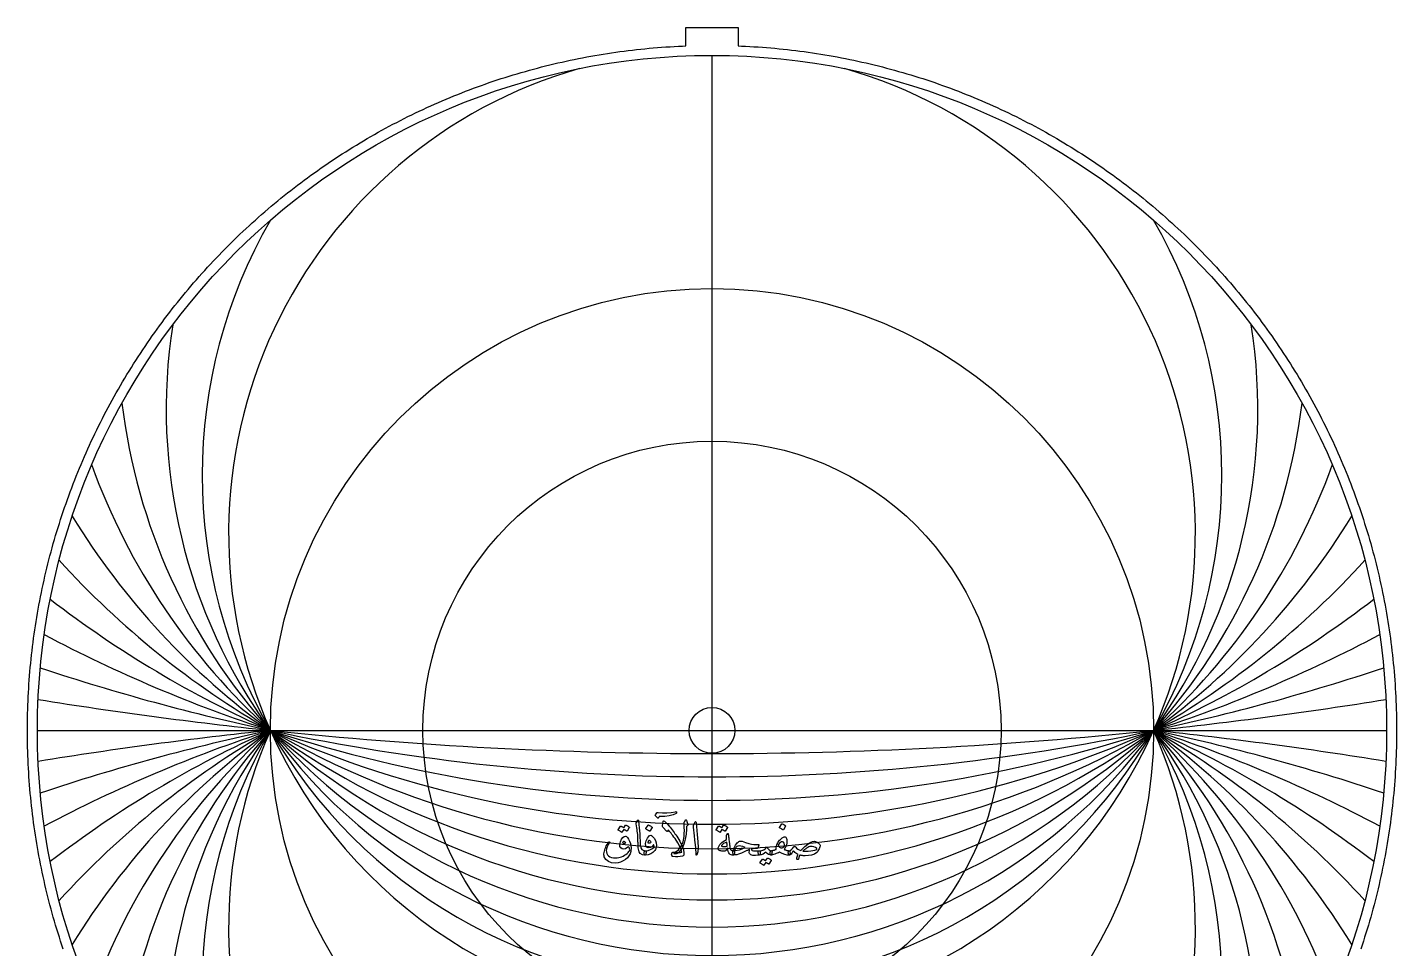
# Model space of a CAD drawing. Header units: millimetres. Extents: x -84 to 84, y -84 to 86.
# Drawn here: x -83.6 to 83.6, y -26.6 to 85.8 of the extents above; entities that cross this region are included whole.
import ezdxf

# ---------------------------------------------------------------- set-up
doc = ezdxf.new("R2010")
doc.units = ezdxf.units.MM
for name, color, linetype in [('CUT_INNER', 6, 'Continuous'), ('CUT_OUTER', 1, 'Continuous'), ('ENGRAVE', 7, 'Continuous'), ('ENGRAVE_FINE', 8, 'Continuous'), ('TEXT', 5, 'Continuous')]:
    doc.layers.add(name, color=color, linetype=linetype)

msp = doc.modelspace()

# ---------------------------------------------------------------- linework, layer by layer
at = {"layer": 'CUT_INNER'}
msp.add_circle((0, 0), 2.795, dxfattribs=at)
at = {"layer": 'CUT_OUTER'}
msp.add_lwpolyline([(-79.1921, -26.7016), (-79.3544, -26.2152), (-79.5138, -25.7278), (-79.6702, -25.2394), (-79.8235, -24.7501), (-79.9739, -24.2598), (-80.1212, -23.7686), (-80.2656, -23.2766), (-80.4069, -22.7836), (-80.5452, -22.2899), (-80.6804, -21.7952), (-80.8126, -21.2998), (-80.9418, -20.8035), (-81.0679, -20.3065), (-81.191, -19.8087), (-81.311, -19.3101), (-81.428, -18.8108), (-81.5419, -18.3108), (-81.6527, -17.8102), (-81.7604, -17.3088), (-81.8651, -16.8068), (-81.9667, -16.3042), (-82.0652, -15.8009), (-82.1606, -15.2971), (-82.2529, -14.7927), (-82.3421, -14.2877), (-82.4282, -13.7822), (-82.5112, -13.2762), (-82.5912, -12.7696), (-82.668, -12.2626), (-82.7416, -11.7552), (-82.8122, -11.2472), (-82.8797, -10.7389), (-82.944, -10.2302), (-83.0052, -9.721), (-83.0633, -9.2115), (-83.1182, -8.7017), (-83.1701, -8.1915), (-83.2188, -7.6811), (-83.2643, -7.1703), (-83.3068, -6.6593), (-83.3461, -6.148), (-83.3822, -5.6365), (-83.4152, -5.1247), (-83.4451, -4.6128), (-83.4718, -4.1007), (-83.4954, -3.5885), (-83.5159, -3.0761), (-83.5332, -2.5636), (-83.5473, -2.051), (-83.5583, -1.5383), (-83.5662, -1.0256), (-83.5709, -0.5128), (-83.5725, 0), (-83.5709, 0.5128), (-83.5662, 1.0256), (-83.5583, 1.5383), (-83.5473, 2.051), (-83.5332, 2.5636), (-83.5159, 3.0761), (-83.4954, 3.5885), (-83.4718, 4.1007), (-83.4451, 4.6128), (-83.4152, 5.1247), (-83.3822, 5.6365), (-83.3461, 6.148), (-83.3068, 6.6593), (-83.2643, 7.1703), (-83.2188, 7.6811), (-83.1701, 8.1915), (-83.1182, 8.7017), (-83.0633, 9.2115), (-83.0052, 9.721), (-82.944, 10.2302), (-82.8797, 10.7389), (-82.8122, 11.2472), (-82.7416, 11.7552), (-82.668, 12.2626), (-82.5912, 12.7696), (-82.5112, 13.2762), (-82.4282, 13.7822), (-82.3421, 14.2877), (-82.2529, 14.7927), (-82.1606, 15.2971), (-82.0652, 15.8009), (-81.9667, 16.3042), (-81.8651, 16.8068), (-81.7604, 17.3088), (-81.6527, 17.8102), (-81.5419, 18.3108), (-81.428, 18.8108), (-81.311, 19.3101), (-81.191, 19.8087), (-81.0679, 20.3065), (-80.9418, 20.8035), (-80.8126, 21.2998), (-80.6804, 21.7952), (-80.5452, 22.2899), (-80.4069, 22.7836), (-80.2656, 23.2766), (-80.1212, 23.7686), (-79.9739, 24.2598), (-79.8235, 24.7501), (-79.6702, 25.2394), (-79.5138, 25.7278), (-79.3544, 26.2152), (-79.1921, 26.7016), (-79.0268, 27.187), (-78.8585, 27.6714), (-78.6872, 28.1547), (-78.513, 28.637), (-78.3358, 29.1182), (-78.1556, 29.5983), (-77.9725, 30.0773), (-77.7865, 30.5552), (-77.5976, 31.0319), (-77.4057, 31.5075), (-77.2109, 31.9818), (-77.0132, 32.455), (-76.8126, 32.9269), (-76.6092, 33.3976), (-76.4028, 33.867), (-76.1936, 34.3352), (-75.9814, 34.8021), (-75.7665, 35.2676), (-75.5486, 35.7318), (-75.328, 36.1947), (-75.1045, 36.6563), (-74.8781, 37.1164), (-74.649, 37.5751), (-74.417, 38.0325), (-74.1823, 38.4884), (-73.9447, 38.9428), (-73.7044, 39.3958), (-73.4612, 39.8473), (-73.2154, 40.2973), (-72.9667, 40.7458), (-72.7153, 41.1927), (-72.4612, 41.6381), (-72.2044, 42.082), (-71.9448, 42.5242), (-71.6825, 42.9649), (-71.4175, 43.4039), (-71.1499, 43.8413), (-70.8795, 44.277), (-70.6065, 44.7111), (-70.3309, 45.1435), (-70.0525, 45.5742), (-69.7716, 46.0031), (-69.488, 46.4304), (-69.2018, 46.8559), (-68.913, 47.2796), (-68.6216, 47.7016), (-68.3276, 48.1217), (-68.0311, 48.5401), (-67.7319, 48.9566), (-67.4303, 49.3713), (-67.1261, 49.7841), (-66.8193, 50.195), (-66.5101, 50.6041), (-66.1983, 51.0112), (-65.8841, 51.4164), (-65.5674, 51.8197), (-65.2482, 52.2211), (-64.9265, 52.6204), (-64.6024, 53.0178), (-64.2759, 53.4132), (-63.9469, 53.8066), (-63.6156, 54.198), (-63.2818, 54.5873), (-62.9457, 54.9745), (-62.6072, 55.3597), (-62.2663, 55.7429), (-61.9231, 56.1239), (-61.5776, 56.5028), (-61.2297, 56.8795), (-60.8796, 57.2542), (-60.5271, 57.6266), (-60.1724, 57.9969), (-59.8154, 58.365), (-59.4562, 58.731), (-59.0947, 59.0947), (-58.731, 59.4562), (-58.365, 59.8154), (-57.9969, 60.1724), (-57.6266, 60.5271), (-57.2542, 60.8796), (-56.8795, 61.2297), (-56.5028, 61.5776), (-56.1239, 61.9231), (-55.7429, 62.2663), (-55.3597, 62.6072), (-54.9745, 62.9457), (-54.5873, 63.2818), (-54.198, 63.6156), (-53.8066, 63.9469), (-53.4132, 64.2759), (-53.0178, 64.6024), (-52.6204, 64.9265), (-52.2211, 65.2482), (-51.8197, 65.5674), (-51.4164, 65.8841), (-51.0112, 66.1983), (-50.6041, 66.5101), (-50.195, 66.8193), (-49.7841, 67.1261), (-49.3713, 67.4303), (-48.9566, 67.7319), (-48.5401, 68.0311), (-48.1217, 68.3276), (-47.7016, 68.6216), (-47.2796, 68.913), (-46.8559, 69.2018), (-46.4304, 69.488), (-46.0031, 69.7716), (-45.5742, 70.0525), (-45.1435, 70.3309), (-44.7111, 70.6065), (-44.277, 70.8795), (-43.8413, 71.1499), (-43.4039, 71.4175), (-42.9649, 71.6825), (-42.5242, 71.9448), (-42.082, 72.2044), (-41.6381, 72.4612), (-41.1927, 72.7153), (-40.7458, 72.9667), (-40.2973, 73.2154), (-39.8473, 73.4612), (-39.3958, 73.7044), (-38.9428, 73.9447), (-38.4884, 74.1823), (-38.0325, 74.417), (-37.5751, 74.649), (-37.1164, 74.8781), (-36.6563, 75.1045), (-36.1947, 75.328), (-35.7318, 75.5486), (-35.2676, 75.7665), (-34.8021, 75.9814), (-34.3352, 76.1936), (-33.867, 76.4028), (-33.3976, 76.6092), (-32.9269, 76.8126), (-32.455, 77.0132), (-31.9818, 77.2109), (-31.5075, 77.4057), (-31.0319, 77.5976), (-30.5552, 77.7865), (-30.0773, 77.9725), (-29.5983, 78.1556), (-29.1182, 78.3358), (-28.637, 78.513), (-28.1547, 78.6872), (-27.6714, 78.8585), (-27.187, 79.0268), (-26.7016, 79.1921), (-26.2152, 79.3544), (-25.7278, 79.5138), (-25.2394, 79.6702), (-24.7501, 79.8235), (-24.2598, 79.9739), (-23.7686, 80.1212), (-23.2766, 80.2656), (-22.7836, 80.4069), (-22.2899, 80.5452), (-21.7952, 80.6804), (-21.2998, 80.8126), (-20.8035, 80.9418), (-20.3065, 81.0679), (-19.8087, 81.191), (-19.3101, 81.311), (-18.8108, 81.428), (-18.3108, 81.5419), (-17.8102, 81.6527), (-17.3088, 81.7604), (-16.8068, 81.8651), (-16.3042, 81.9667), (-15.8009, 82.0652), (-15.2971, 82.1606), (-14.7927, 82.2529), (-14.2877, 82.3421), (-13.7822, 82.4282), (-13.2762, 82.5112), (-12.7696, 82.5912), (-12.2626, 82.668), (-11.7552, 82.7416), (-11.2472, 82.8122), (-10.7389, 82.8797), (-10.2302, 82.944), (-9.721, 83.0052), (-9.2115, 83.0633), (-8.7017, 83.1182), (-8.1915, 83.1701), (-7.6811, 83.2188), (-7.1703, 83.2643), (-6.6593, 83.3068), (-6.148, 83.3461), (-5.6365, 83.3822), (-5.1247, 83.4152), (-4.6128, 83.4451), (-4.1007, 83.4718), (-3.5885, 83.4954), (-3.2025, 83.5108), (-3.2025, 85.7685), (3.2025, 85.7685), (3.2025, 83.5108), (3.5885, 83.4954), (4.1007, 83.4718), (4.6128, 83.4451), (5.1247, 83.4152), (5.6365, 83.3822), (6.148, 83.3461), (6.6593, 83.3068), (7.1703, 83.2643), (7.6811, 83.2188), (8.1915, 83.1701), (8.7017, 83.1182), (9.2115, 83.0633), (9.721, 83.0052), (10.2302, 82.944), (10.7389, 82.8797), (11.2472, 82.8122), (11.7552, 82.7416), (12.2626, 82.668), (12.7696, 82.5912), (13.2762, 82.5112), (13.7822, 82.4282), (14.2877, 82.3421), (14.7927, 82.2529), (15.2971, 82.1606), (15.8009, 82.0652), (16.3042, 81.9667), (16.8068, 81.8651), (17.3088, 81.7604), (17.8102, 81.6527), (18.3108, 81.5419), (18.8108, 81.428), (19.3101, 81.311), (19.8087, 81.191), (20.3065, 81.0679), (20.8035, 80.9418), (21.2998, 80.8126), (21.7952, 80.6804), (22.2899, 80.5452), (22.7836, 80.4069), (23.2766, 80.2656), (23.7686, 80.1212), (24.2598, 79.9739), (24.7501, 79.8235), (25.2394, 79.6702), (25.7278, 79.5138), (26.2152, 79.3544), (26.7016, 79.1921), (27.187, 79.0268), (27.6714, 78.8585), (28.1547, 78.6872), (28.637, 78.513), (29.1182, 78.3358), (29.5983, 78.1556), (30.0773, 77.9725), (30.5552, 77.7865), (31.0319, 77.5976), (31.5075, 77.4057), (31.9818, 77.2109), (32.455, 77.0132), (32.9269, 76.8126), (33.3976, 76.6092), (33.867, 76.4028), (34.3352, 76.1936), (34.8021, 75.9814), (35.2676, 75.7665), (35.7318, 75.5486), (36.1947, 75.328), (36.6563, 75.1045), (37.1164, 74.8781), (37.5751, 74.649), (38.0325, 74.417), (38.4884, 74.1823), (38.9428, 73.9447), (39.3958, 73.7044), (39.8473, 73.4612), (40.2973, 73.2154), (40.7458, 72.9667), (41.1927, 72.7153), (41.6381, 72.4612), (42.082, 72.2044), (42.5242, 71.9448), (42.9649, 71.6825), (43.4039, 71.4175), (43.8413, 71.1499), (44.277, 70.8795), (44.7111, 70.6065), (45.1435, 70.3309), (45.5742, 70.0525), (46.0031, 69.7716), (46.4304, 69.488), (46.8559, 69.2018), (47.2796, 68.913), (47.7016, 68.6216), (48.1217, 68.3276), (48.5401, 68.0311), (48.9566, 67.7319), (49.3713, 67.4303), (49.7841, 67.1261), (50.195, 66.8193), (50.6041, 66.5101), (51.0112, 66.1983), (51.4164, 65.8841), (51.8197, 65.5674), (52.2211, 65.2482), (52.6204, 64.9265), (53.0178, 64.6024), (53.4132, 64.2759), (53.8066, 63.9469), (54.198, 63.6156), (54.5873, 63.2818), (54.9745, 62.9457), (55.3597, 62.6072), (55.7429, 62.2663), (56.1239, 61.9231), (56.5028, 61.5776), (56.8795, 61.2297), (57.2542, 60.8796), (57.6266, 60.5271), (57.9969, 60.1724), (58.365, 59.8154), (58.731, 59.4562), (59.0947, 59.0947), (59.4562, 58.731), (59.8154, 58.365), (60.1724, 57.9969), (60.5271, 57.6266), (60.8796, 57.2542), (61.2297, 56.8795), (61.5776, 56.5028), (61.9231, 56.1239), (62.2663, 55.7429), (62.6072, 55.3597), (62.9457, 54.9745), (63.2818, 54.5873), (63.6156, 54.198), (63.9469, 53.8066), (64.2759, 53.4132), (64.6024, 53.0178), (64.9265, 52.6204), (65.2482, 52.2211), (65.5674, 51.8197), (65.8841, 51.4164), (66.1983, 51.0112), (66.5101, 50.6041), (66.8193, 50.195), (67.1261, 49.7841), (67.4303, 49.3713), (67.7319, 48.9566), (68.0311, 48.5401), (68.3276, 48.1217), (68.6216, 47.7016), (68.913, 47.2796), (69.2018, 46.8559), (69.488, 46.4304), (69.7716, 46.0031), (70.0525, 45.5742), (70.3309, 45.1435), (70.6065, 44.7111), (70.8795, 44.277), (71.1499, 43.8413), (71.4175, 43.4039), (71.6825, 42.9649), (71.9448, 42.5242), (72.2044, 42.082), (72.4612, 41.6381), (72.7153, 41.1927), (72.9667, 40.7458), (73.2154, 40.2973), (73.4612, 39.8473), (73.7044, 39.3958), (73.9447, 38.9428), (74.1823, 38.4884), (74.417, 38.0325), (74.649, 37.5751), (74.8781, 37.1164), (75.1045, 36.6563), (75.328, 36.1947), (75.5486, 35.7318), (75.7665, 35.2676), (75.9814, 34.8021), (76.1936, 34.3352), (76.4028, 33.867), (76.6092, 33.3976), (76.8126, 32.9269), (77.0132, 32.455), (77.2109, 31.9818), (77.4057, 31.5075), (77.5976, 31.0319), (77.7865, 30.5552), (77.9725, 30.0773), (78.1556, 29.5983), (78.3358, 29.1182), (78.513, 28.637), (78.6872, 28.1547), (78.8585, 27.6714), (79.0268, 27.187), (79.1921, 26.7016), (79.3544, 26.2152), (79.5138, 25.7278), (79.6702, 25.2394), (79.8235, 24.7501), (79.9739, 24.2598), (80.1212, 23.7686), (80.2656, 23.2766), (80.4069, 22.7836), (80.5452, 22.2899), (80.6804, 21.7952), (80.8126, 21.2998), (80.9418, 20.8035), (81.0679, 20.3065), (81.191, 19.8087), (81.311, 19.3101), (81.428, 18.8108), (81.5419, 18.3108), (81.6527, 17.8102), (81.7604, 17.3088), (81.8651, 16.8068), (81.9667, 16.3042), (82.0652, 15.8009), (82.1606, 15.2971), (82.2529, 14.7927), (82.3421, 14.2877), (82.4282, 13.7822), (82.5112, 13.2762), (82.5912, 12.7696), (82.668, 12.2626), (82.7416, 11.7552), (82.8122, 11.2472), (82.8797, 10.7389), (82.944, 10.2302), (83.0052, 9.721), (83.0633, 9.2115), (83.1182, 8.7017), (83.1701, 8.1915), (83.2188, 7.6811), (83.2643, 7.1703), (83.3068, 6.6593), (83.3461, 6.148), (83.3822, 5.6365), (83.4152, 5.1247), (83.4451, 4.6128), (83.4718, 4.1007), (83.4954, 3.5885), (83.5159, 3.0761), (83.5332, 2.5636), (83.5473, 2.051), (83.5583, 1.5383), (83.5662, 1.0256), (83.5709, 0.5128), (83.5725, 0), (83.5709, -0.5128), (83.5662, -1.0256), (83.5583, -1.5383), (83.5473, -2.051), (83.5332, -2.5636), (83.5159, -3.0761), (83.4954, -3.5885), (83.4718, -4.1007), (83.4451, -4.6128), (83.4152, -5.1247), (83.3822, -5.6365), (83.3461, -6.148), (83.3068, -6.6593), (83.2643, -7.1703), (83.2188, -7.6811), (83.1701, -8.1915), (83.1182, -8.7017), (83.0633, -9.2115), (83.0052, -9.721), (82.944, -10.2302), (82.8797, -10.7389), (82.8122, -11.2472), (82.7416, -11.7552), (82.668, -12.2626), (82.5912, -12.7696), (82.5112, -13.2762), (82.4282, -13.7822), (82.3421, -14.2877), (82.2529, -14.7927), (82.1606, -15.2971), (82.0652, -15.8009), (81.9667, -16.3042), (81.8651, -16.8068), (81.7604, -17.3088), (81.6527, -17.8102), (81.5419, -18.3108), (81.428, -18.8108), (81.311, -19.3101), (81.191, -19.8087), (81.0679, -20.3065), (80.9418, -20.8035), (80.8126, -21.2998), (80.6804, -21.7952), (80.5452, -22.2899), (80.4069, -22.7836), (80.2656, -23.2766), (80.1212, -23.7686), (79.9739, -24.2598), (79.8235, -24.7501), (79.6702, -25.2394), (79.5138, -25.7278), (79.3544, -26.2152), (79.1921, -26.7016)], dxfattribs=at)
at = {"layer": 'ENGRAVE'}
for points in [[(0, -82.35), (0, 82.35)], [(-82.35, 0), (82.35, 0)]]:
    msp.add_lwpolyline(points, dxfattribs=at)
for radius in [82.35, 53.9054, 35.2859]:
    msp.add_circle((0, 0), radius, dxfattribs=at)
at = {"layer": 'ENGRAVE_FINE'}
for centre, radius, start, end in [((0, 24.0002), 59.0068, 105.921623, 204), ((0, 24.0002), 59.0068, 105.921623, 204), ((0, 24.0002), 59.0068, 336, 74.078377), ((0, 24.0002), 59.0068, 336, 74.078377), ((0, 31.1223), 62.2446, 149.977264, 210), ((0, 31.1223), 62.2446, 149.977264, 210), ((0, 31.1223), 62.2446, 330, 30.022736), ((0, 31.1223), 62.2446, 330, 30.022736), ((0, 39.1646), 66.6308, 171.093987, 216), ((0, 39.1646), 66.6308, 171.093987, 216), ((0, 39.1646), 66.6308, 324, 8.906013), ((0, 39.1646), 66.6308, 324, 8.906013), ((0, 48.5367), 72.5369, 186.817711, 222), ((0, 48.5367), 72.5369, 186.817711, 222), ((0, 48.5367), 72.5369, 318, 353.182289), ((0, 48.5367), 72.5369, 318, 353.182289), ((0, 59.8681), 80.5604, 199.959035, 228), ((0, 59.8681), 80.5604, 199.959035, 228), ((0, 59.8681), 80.5604, 312, 340.040965), ((0, 59.8681), 80.5604, 312, 340.040965), ((0, 74.1945), 91.7094, 211.615649, 234), ((0, 74.1945), 91.7094, 211.615649, 234), ((0, 74.1945), 91.7094, 306, 328.384351), ((0, 74.1945), 91.7094, 306, 328.384351), ((0, 93.367), 107.8109, 222.338487, 240), ((0, 93.367), 107.8109, 222.338487, 240), ((0, 93.367), 107.8109, 300, 317.661513), ((0, 93.367), 107.8109, 300, 317.661513), ((0, 121.0736), 132.5316, 232.445767, 246), ((0, 121.0736), 132.5316, 232.445767, 246), ((0, 121.0736), 132.5316, 294, 307.554233), ((0, 121.0736), 132.5316, 294, 307.554233), ((0, 165.9039), 174.4417, 242.140525, 252), ((0, 165.9039), 174.4417, 242.140525, 252), ((0, 165.9039), 174.4417, 288, 297.859475), ((0, 165.9039), 174.4417, 288, 297.859475), ((0, 253.6051), 259.2708, 251.563635, 258), ((0, 253.6051), 259.2708, 251.563635, 258), ((0, 253.6051), 259.2708, 282, 288.436365), ((0, 253.6051), 259.2708, 282, 288.436365), ((0, 512.876), 515.701, 260.821116, 264), ((0, 512.876), 515.701, 260.821116, 264), ((0, 512.876), 515.701, 276, 279.178884), ((0, 512.876), 515.701, 276, 279.178884), ((0, -512.876), 515.701, 96, 99.178884), ((0, -253.6051), 259.2708, 102, 108.436365), ((0, -121.0736), 132.5316, 114, 127.554233), ((0, -93.367), 107.8109, 120, 137.661513), ((0, -59.8681), 80.5604, 132, 160.040965), ((0, -31.1223), 62.2446, 150, 210.022736), ((0, 512.876), 515.701, 264, 270), ((0, 165.9039), 174.4417, 252, 270), ((0, 121.0736), 132.5316, 246, 270), ((0, 74.1945), 91.7094, 234, 270), ((0, 59.8681), 80.5604, 228, 270), ((0, 48.5367), 72.5369, 222, 270), ((0, 39.1646), 66.6308, 216, 270), ((0, 24.0002), 59.0068, 204, 270), ((0, 512.876), 515.701, 270, 276), ((0, 165.9039), 174.4417, 270, 288), ((0, 121.0736), 132.5316, 270, 294), ((0, 74.1945), 91.7094, 270, 306), ((0, 59.8681), 80.5604, 270, 312), ((0, 48.5367), 72.5369, 270, 318), ((0, 39.1646), 66.6308, 270, 324), ((0, 24.0002), 59.0068, 270, 336), ((0, -31.1223), 62.2446, 329.977264, 30), ((0, -512.876), 515.701, 80.821116, 84), ((0, -253.6051), 259.2708, 71.563635, 78), ((0, -165.9039), 174.4417, 62.140525, 72), ((0, -121.0736), 132.5316, 52.445767, 66), ((0, -93.367), 107.8109, 42.338487, 60), ((0, -59.8681), 80.5604, 19.959035, 48), ((0, -165.9039), 174.4417, 108, 117.859475), ((0, -74.1945), 91.7094, 126, 148.384351), ((0, -48.5367), 72.5369, 138, 173.182289), ((0, -39.1646), 66.6308, 144, 188.906013), ((0, -24.0002), 59.0068, 156, 254.078377), ((0, 253.6051), 259.2708, 258, 270), ((0, 93.367), 107.8109, 240, 270), ((0, 31.1223), 62.2446, 210, 270), ((0, 253.6051), 259.2708, 270, 282), ((0, 93.367), 107.8109, 270, 300), ((0, 31.1223), 62.2446, 270, 330), ((0, -24.0002), 59.0068, 285.921623, 24), ((0, -74.1945), 91.7094, 31.615649, 54), ((0, -48.5367), 72.5369, 6.817711, 42), ((0, -39.1646), 66.6308, 351.093987, 36)]:
    msp.add_arc(centre, radius, start, end, dxfattribs=at)
at = {"layer": 'TEXT'}
for points in [[(-4.4658, -9.9172), (-4.4171, -9.9124), (-4.3772, -9.9216), (-4.3462, -9.9448), (-4.3241, -9.9821), (-4.3142, -10.0245), (-4.3197, -10.0633), (-4.3407, -10.0983), (-4.3772, -10.1297), (-4.7451, -10.3079), (-5.2111, -10.4293), (-5.7752, -10.4938), (-6.4375, -10.5016), (-6.464, -10.5547), (-6.4906, -10.602), (-6.5172, -10.6433), (-6.5437, -10.6787), (-6.5666, -10.7023), (-6.588, -10.7141), (-6.6079, -10.7141), (-6.6264, -10.7023), (-6.9038, -10.419), (-6.9234, -10.3688), (-6.8994, -10.2891), (-6.8319, -10.1799), (-6.7208, -10.0411), (-6.6906, -10.019), (-6.6529, -10.0057), (-6.6079, -10.0013), (-6.5555, -10.0057), (-6.0309, -10.0644), (-5.5077, -10.0692), (-4.986, -10.0201), (-4.4658, -9.9172)], [(-10.5638, -11.5642), (-10.5564, -11.5568), (-10.5461, -11.5524), (-10.5328, -11.5509), (-10.5166, -11.5524), (-10.4585, -11.5741), (-10.4022, -11.5981), (-10.3478, -11.6243), (-10.2952, -11.6527), (-10.2441, -11.6837), (-10.1941, -11.7177), (-10.1452, -11.7546), (-10.0975, -11.7944), (-10.0882, -11.8066), (-10.0842, -11.8195), (-10.0853, -11.8331), (-10.0916, -11.8475), (-10.3749, -12.2962), (-10.3827, -12.3021), (-10.3941, -12.3021), (-10.4092, -12.2962), (-10.428, -12.2844), (-10.441, -12.2735), (-10.462, -12.2585), (-10.4911, -12.2395), (-10.5284, -12.2165), (-10.5742, -12.189), (-10.6288, -12.1567), (-10.6922, -12.1196), (-10.7645, -12.0778), (-10.9889, -12.426), (-10.9992, -12.4367), (-11.0125, -12.4393), (-11.0287, -12.4338), (-11.0479, -12.4201), (-11.0645, -12.4083), (-11.0907, -12.3906), (-11.1265, -12.367), (-11.1719, -12.3375), (-11.2276, -12.3021), (-11.2943, -12.2608), (-11.3722, -12.2135), (-11.4611, -12.1604), (-11.4703, -12.1515), (-11.4744, -12.1427), (-11.4733, -12.1338), (-11.467, -12.125), (-11.1778, -11.694), (-11.1704, -11.6867), (-11.16, -11.6822), (-11.1468, -11.6808), (-11.1305, -11.6822), (-11.0811, -11.6983), (-11.0331, -11.7169), (-10.9866, -11.7381), (-10.9416, -11.7619), (-10.8981, -11.7879), (-10.856, -11.8158), (-10.8154, -11.8455), (-10.7763, -11.877)], [(-9.0526, -10.962), (-9.0412, -10.9443), (-9.0305, -10.9325), (-9.0205, -10.9266), (-9.0113, -10.9266), (-8.9973, -10.9344), (-8.9847, -10.9576), (-8.9736, -10.9964), (-8.964, -11.0506), (-8.9153, -11.4915), (-8.8755, -11.8992), (-8.8445, -12.2737), (-8.8224, -12.615), (-8.8082, -12.9068), (-8.7951, -13.1684), (-8.7831, -13.3997), (-8.7722, -13.6008), (-8.7628, -13.7716), (-8.7552, -13.9122), (-8.7495, -14.0225), (-8.7456, -14.1026), (-8.6932, -14.3424), (-8.5774, -14.5187), (-8.3981, -14.6316), (-8.1553, -14.6811), (-8.0878, -14.6988), (-8.0446, -14.7401), (-8.0258, -14.805), (-8.0313, -14.8936), (-8.059, -15.0331), (-8.0889, -15.1327), (-8.121, -15.1924), (-8.1553, -15.2124), (-8.497, -15.1674), (-8.7486, -15.0323), (-8.9102, -14.8073), (-8.9818, -14.4922), (-8.993, -14.3415), (-9.0032, -14.1904), (-9.0122, -14.0389), (-9.0201, -13.8871), (-9.0273, -13.7349), (-9.0341, -13.5823), (-9.0406, -13.4294), (-9.0467, -13.2761), (-9.0578, -12.9837), (-9.0733, -12.7205), (-9.0932, -12.4864), (-9.1175, -12.2814), (-9.1463, -12.0846), (-9.1795, -11.8748), (-9.2171, -11.6522), (-9.2592, -11.4166), (-9.2647, -11.3742), (-9.2636, -11.3354), (-9.2559, -11.3004), (-9.2415, -11.269)], [(-7.7893, -11.5524), (-7.7819, -11.545), (-7.7716, -11.5406), (-7.7583, -11.5391), (-7.7421, -11.5406), (-7.6273, -11.5871), (-7.5192, -11.6439), (-7.4178, -11.711), (-7.323, -11.7885), (-7.3137, -11.8003), (-7.3097, -11.8121), (-7.3108, -11.8239), (-7.317, -11.8357), (-7.5945, -12.2844), (-7.6048, -12.2951), (-7.6181, -12.2977), (-7.6343, -12.2921), (-7.6535, -12.2785), (-7.6701, -12.2667), (-7.6963, -12.249), (-7.7321, -12.2253), (-7.7775, -12.1958), (-7.8332, -12.1604), (-7.9, -12.1191), (-7.9778, -12.0719), (-8.0668, -12.0187), (-8.0786, -12.0099), (-8.0845, -12.001), (-8.0845, -11.9922), (-8.0786, -11.9833)], [(-4.7669, -14.8582), (-4.5639, -14.8761), (-4.3802, -14.8884), (-4.2156, -14.8953), (-4.0703, -14.8965), (-3.9437, -14.8927), (-3.8356, -14.884), (-3.746, -14.8705), (-3.6748, -14.8523), (-3.7489, -14.5342), (-3.9124, -14.1527), (-4.1651, -13.7078), (-4.5071, -13.1994), (-4.6414, -13.0125), (-4.7669, -12.8415), (-4.8834, -12.6863), (-4.9912, -12.5471), (-5.0901, -12.424), (-5.1801, -12.3176), (-5.2613, -12.2277), (-5.3336, -12.1545), (-5.4221, -12.308), (-5.4597, -12.3264), (-5.4959, -12.3286), (-5.5306, -12.3146), (-5.5638, -12.2844), (-5.9711, -11.8475), (-6.0087, -11.7955), (-6.0331, -11.7398), (-6.0442, -11.6804), (-6.042, -11.6173), (-5.9593, -11.1037), (-5.9516, -11.0676), (-5.9401, -11.0417), (-5.925, -11.0262), (-5.9062, -11.0211), (-5.8184, -11.0591), (-5.6789, -11.179), (-5.4878, -11.3808), (-5.245, -11.6645), (-5.1116, -11.8259), (-4.9831, -11.9855), (-4.8593, -12.1432), (-4.7403, -12.2991), (-4.6261, -12.4532), (-4.5167, -12.6054), (-4.4121, -12.7557), (-4.3123, -12.9042), (-3.9422, -13.5111), (-3.6703, -14.0568), (-3.4966, -14.5412), (-3.4209, -14.9644), (-3.425, -15.1124), (-3.4549, -15.2257), (-3.5106, -15.3042), (-3.5921, -15.3481), (-3.8733, -15.4035), (-4.1677, -15.4278), (-4.4754, -15.4212), (-4.7964, -15.3836), (-4.8259, -15.3788), (-4.8495, -15.3703), (-4.8672, -15.3581), (-4.879, -15.3422), (-4.917, -15.2201), (-4.9248, -15.1076), (-4.9023, -15.0047), (-4.8495, -14.9113), (-4.8266, -14.8836), (-4.8052, -14.8656), (-4.7853, -14.8571), (-4.7669, -14.8582)], [(-4.0703, -14.8936), (-4.1629, -14.9714), (-4.2636, -15.0279), (-4.3724, -15.0629), (-4.4894, -15.0766), (-4.5566, -15.0729), (-4.6045, -15.0618), (-4.6333, -15.0434), (-4.6429, -15.0176), (-4.634, -14.9844), (-4.6075, -14.9497), (-4.5632, -14.9135), (-4.5012, -14.8759), (-4.0747, -14.5553), (-3.7515, -14.1247), (-3.5316, -13.5842), (-3.415, -12.9337), (-3.3873, -12.571), (-3.3752, -12.2091), (-3.3785, -11.8479), (-3.3973, -11.4874), (-3.4028, -11.383), (-3.4017, -11.3), (-3.394, -11.2384), (-3.3796, -11.1982), (-3.349, -11.145), (-3.322, -11.0978), (-3.2988, -11.0565), (-3.2792, -11.0211), (-3.263, -10.9916), (-3.2497, -10.968), (-3.2394, -10.9502), (-3.232, -10.9384), (-3.2173, -10.9233), (-3.2025, -10.9133), (-3.1877, -10.9086), (-3.173, -10.9089), (-3.1545, -10.9159), (-3.1405, -10.9252), (-3.1309, -10.9366), (-3.1258, -10.9502), (-3.0815, -11.1063), (-3.0372, -11.2321), (-2.9929, -11.3277), (-2.9487, -11.393), (-2.9151, -11.4395), (-2.9029, -11.4845), (-2.9121, -11.528), (-2.9428, -11.5701), (-3.108, -11.7413), (-3.1053, -11.9097), (-3.1088, -12.0844), (-3.1186, -12.2654), (-3.1346, -12.4526), (-3.1566, -12.6465), (-3.1841, -12.8474), (-3.2171, -13.0553), (-3.2556, -13.2702), (-3.3796, -13.7546), (-3.5567, -14.1867), (-3.7869, -14.5663), (-4.0703, -14.8936)], [(-2.0986, -11.2572), (-2.0421, -11.148), (-1.9968, -11.1096), (-1.9625, -11.1421), (-1.9392, -11.2454), (-1.8034, -12.6917), (-1.7226, -13.5794), (-1.7046, -14.2885), (-1.7492, -14.8191), (-1.8566, -15.171), (-1.8761, -15.1998), (-1.8935, -15.2153), (-1.9086, -15.2175), (-1.9215, -15.2065), (-1.9318, -15.1891), (-1.9392, -15.1666), (-1.9436, -15.139), (-1.9451, -15.1061), (-1.9451, -14.8504), (-1.9569, -14.5793), (-1.9805, -14.2926), (-2.016, -13.9904), (-2.0237, -13.9114), (-2.0469, -13.6982), (-2.0857, -13.3506), (-2.1399, -12.8688), (-2.2698, -11.8003), (-2.2727, -11.7435), (-2.2698, -11.6911), (-2.2609, -11.6431), (-2.2462, -11.5996)], [(1.4197, -11.5642), (1.4271, -11.5568), (1.4374, -11.5524), (1.4507, -11.5509), (1.467, -11.5524), (1.5251, -11.5741), (1.5813, -11.5981), (1.6357, -11.6243), (1.6883, -11.6527), (1.7394, -11.6837), (1.7894, -11.7177), (1.8383, -11.7546), (1.8861, -11.7944), (1.8953, -11.8066), (1.8994, -11.8195), (1.8983, -11.8331), (1.892, -11.8475), (1.6086, -12.2962), (1.6009, -12.3021), (1.5894, -12.3021), (1.5743, -12.2962), (1.5555, -12.2844), (1.5426, -12.2735), (1.5216, -12.2585), (1.4924, -12.2395), (1.4551, -12.2165), (1.4094, -12.189), (1.3548, -12.1567), (1.2913, -12.1196), (1.219, -12.0778), (0.9947, -12.426), (0.9844, -12.4367), (0.9711, -12.4393), (0.9548, -12.4338), (0.9357, -12.4201), (0.9191, -12.4083), (0.8929, -12.3906), (0.8571, -12.367), (0.8117, -12.3375), (0.756, -12.3021), (0.6892, -12.2608), (0.6114, -12.2135), (0.5224, -12.1604), (0.5132, -12.1515), (0.5092, -12.1427), (0.5103, -12.1338), (0.5165, -12.125), (0.8058, -11.694), (0.8132, -11.6867), (0.8235, -11.6822), (0.8368, -11.6808), (0.853, -11.6822), (0.9025, -11.6983), (0.9504, -11.7169), (0.9969, -11.7381), (1.0419, -11.7619), (1.0855, -11.7879), (1.1275, -11.8158), (1.1681, -11.8455), (1.2072, -11.877)], [(8.5154, -11.4048), (8.5228, -11.3974), (8.5331, -11.393), (8.5464, -11.3915), (8.5626, -11.393), (8.6774, -11.4395), (8.7855, -11.4963), (8.8869, -11.5634), (8.9818, -11.6409), (8.991, -11.6527), (8.995, -11.6645), (8.9939, -11.6763), (8.9877, -11.6881), (8.7102, -12.1368), (8.6999, -12.1475), (8.6866, -12.1501), (8.6704, -12.1445), (8.6512, -12.1309), (8.6346, -12.1191), (8.6084, -12.1014), (8.5726, -12.0778), (8.5272, -12.0482), (8.4715, -12.0128), (8.4047, -11.9715), (8.3269, -11.9243), (8.238, -11.8711), (8.2261, -11.8623), (8.2202, -11.8534), (8.2202, -11.8446), (8.2261, -11.8357)], [(-10.5638, -12.8924), (-10.5085, -12.9031), (-10.4487, -12.9352), (-10.3845, -12.9887), (-10.3159, -13.0636), (-10.1749, -13.2658), (-10.0591, -13.5063), (-9.9683, -13.7853), (-9.9027, -14.1026), (-9.8835, -14.269), (-9.879, -14.4376), (-9.8894, -14.6084), (-9.9145, -14.7814), (-10.0008, -15.0626), (-10.1358, -15.3157), (-10.3196, -15.5407), (-10.552, -15.7378), (-10.8579, -15.9248), (-11.1615, -16.061), (-11.463, -16.1462), (-11.7622, -16.1805), (-12.2558, -16.1466), (-12.6506, -16.0093), (-12.9465, -15.7688), (-13.1435, -15.4249), (-13.1738, -15.3079), (-13.1878, -15.1814), (-13.1856, -15.0452), (-13.1671, -14.8995), (-13.1376, -14.7399), (-13.0963, -14.58), (-13.0432, -14.4197), (-12.9782, -14.259), (-12.9026, -14.098), (-12.8174, -13.9365), (-12.7226, -13.7748), (-12.6181, -13.6126), (-12.603, -13.5953), (-12.5872, -13.5846), (-12.5706, -13.5805), (-12.5532, -13.5831), (-12.5344, -13.5897), (-12.5193, -13.5978), (-12.5078, -13.6074), (-12.5001, -13.6185), (-12.4942, -13.6344), (-12.4942, -13.6524), (-12.5001, -13.6727), (-12.5119, -13.6952), (-12.6853, -13.9694), (-12.81, -14.2192), (-12.886, -14.4446), (-12.9133, -14.6457), (-12.8978, -14.8331), (-12.8454, -15.0058), (-12.7561, -15.1637), (-12.63, -15.3068), (-12.4647, -15.4267), (-12.264, -15.509), (-12.0278, -15.5537), (-11.7563, -15.5607), (-11.5716, -15.5444), (-11.3895, -15.5134), (-11.21, -15.4677), (-11.0331, -15.4072), (-10.8592, -15.3315), (-10.6885, -15.2404), (-10.5212, -15.1338), (-10.3572, -15.0117), (-10.2296, -14.8977), (-10.1358, -14.7859), (-10.0761, -14.6763), (-10.0502, -14.5689), (-10.0528, -14.4656), (-10.0783, -14.3682), (-10.1266, -14.2767), (-10.1978, -14.1911), (-10.3797, -14.3483), (-10.5653, -14.442), (-10.7546, -14.4723), (-10.9475, -14.439), (-11.1431, -14.3261), (-11.2456, -14.1468), (-11.2552, -13.9011), (-11.1719, -13.589), (-11.0364, -13.2842), (-10.89, -13.0665), (-10.7324, -12.9359), (-10.5638, -12.8924)], [(-7.4764, -12.798), (-7.4359, -12.8039), (-7.3908, -12.8216), (-7.3414, -12.8511), (-7.2875, -12.8924), (-7.0569, -13.1381), (-6.8964, -13.4148), (-6.8061, -13.7225), (-6.7858, -14.0612), (-6.8038, -14.2376), (-6.8404, -14.3948), (-6.8953, -14.5328), (-6.9688, -14.6516), (-7.2067, -14.8969), (-7.4838, -15.0722), (-7.8, -15.1773), (-8.1553, -15.2124), (-8.1911, -15.2039), (-8.2217, -15.1784), (-8.2472, -15.136), (-8.2675, -15.0766), (-8.275, -15.0438), (-8.28, -15.0102), (-8.2824, -14.9759), (-8.2822, -14.9408), (-8.2802, -14.9061), (-8.2771, -14.8729), (-8.2728, -14.8412), (-8.2675, -14.811), (-8.2516, -14.7586), (-8.2276, -14.7195), (-8.1955, -14.6936), (-8.1553, -14.6811), (-7.8092, -14.6346), (-7.5089, -14.5483), (-7.2543, -14.4221), (-7.0455, -14.256), (-7.0555, -14.173), (-7.0676, -14.107), (-7.082, -14.0579), (-7.0986, -14.0258), (-7.1186, -13.9982), (-7.137, -13.9801), (-7.154, -13.9716), (-7.1695, -13.9727), (-7.1802, -13.9764), (-7.1887, -13.9815), (-7.1949, -13.9882), (-7.199, -13.9963), (-7.2558, -14.1129), (-7.3259, -14.2029), (-7.4093, -14.2664), (-7.506, -14.3033), (-7.7867, -14.325), (-7.9797, -14.2487), (-8.0848, -14.0742), (-8.1022, -13.8015), (-8.0786, -13.6451), (-8.0313, -13.4827), (-7.9605, -13.3145), (-7.866, -13.1403), (-7.7664, -12.9905), (-7.6683, -12.8835), (-7.5716, -12.8194), (-7.4764, -12.798)], [(1.892, -12.6209), (1.9267, -12.584), (1.954, -12.5795), (1.9739, -12.6076), (1.9864, -12.6681), (1.9905, -12.7046), (1.9968, -12.7552), (2.0053, -12.8197), (2.016, -12.8983), (2.0285, -12.9917), (2.0425, -13.1005), (2.058, -13.2248), (2.075, -13.3647), (2.0918, -13.5021), (2.1067, -13.6251), (2.1198, -13.7338), (2.1311, -13.8281), (2.1405, -13.9076), (2.148, -13.972), (2.1538, -14.0212), (2.1576, -14.0553), (2.1879, -14.2704), (2.2314, -14.4376), (2.2882, -14.5567), (2.3583, -14.628), (2.4078, -14.6556), (2.4675, -14.6737), (2.5376, -14.6822), (2.6181, -14.6811), (2.6657, -14.6888), (2.7022, -14.7121), (2.7277, -14.7508), (2.742, -14.805), (2.7472, -14.8704), (2.745, -14.9364), (2.7354, -15.0032), (2.7184, -15.0707), (2.6967, -15.1283), (2.6727, -15.171), (2.6465, -15.1991), (2.6181, -15.2124), (2.4635, -15.2109), (2.3303, -15.1829), (2.2185, -15.1283), (2.1281, -15.0471), (2.0521, -14.9279), (1.9894, -14.7711), (1.9399, -14.5767), (1.9038, -14.3446), (1.8204, -14.4859), (1.7355, -14.597), (1.6492, -14.6778), (1.5614, -14.7283), (1.4902, -14.7464), (1.4064, -14.7534), (1.3101, -14.7493), (1.2013, -14.7342), (1.0866, -14.7084), (0.9903, -14.6781), (0.9124, -14.6434), (0.853, -14.6043), (0.8051, -14.556), (0.7733, -14.5055), (0.7578, -14.4527), (0.7586, -14.3977), (0.7722, -14.3291), (0.7955, -14.2531), (0.8283, -14.1697), (0.8707, -14.079), (0.918, -13.9878), (0.9593, -13.9151), (0.9947, -13.8609), (1.0242, -13.8251), (1.188, -13.679), (1.3666, -13.5418), (1.5599, -13.4134), (1.768, -13.2938), (1.7603, -13.1806), (1.7547, -13.0828), (1.7514, -13.0005), (1.7503, -12.9337), (1.7536, -12.8776), (1.7636, -12.8275), (1.7802, -12.7832), (1.8034, -12.7448)], [(8.8814, -12.975), (8.8899, -12.9752), (8.8976, -12.9758), (8.9046, -12.9767), (8.9109, -12.978), (8.9168, -12.9797), (8.9227, -12.9817), (8.9286, -12.9841), (8.9345, -12.9869), (8.9991, -13.0404), (9.0511, -13.1123), (9.0906, -13.2027), (9.1175, -13.3115), (9.14, -13.5325), (9.1308, -13.7469), (9.0899, -13.9546), (9.0172, -14.1557), (8.9958, -14.2029), (8.9729, -14.2501), (8.9486, -14.2974), (8.9227, -14.3446), (8.8954, -14.3918), (8.8666, -14.439), (8.8364, -14.4863), (8.8047, -14.5335), (8.8947, -14.5643), (8.9818, -14.5918), (9.0659, -14.616), (9.147, -14.6368), (9.2253, -14.654), (9.3005, -14.6671), (9.3728, -14.6761), (9.4422, -14.6811), (9.4688, -14.6903), (9.4894, -14.718), (9.5042, -14.7641), (9.513, -14.8287), (9.5219, -14.9921), (9.513, -15.1105), (9.4865, -15.184), (9.4422, -15.2124), (9.1891, -15.2109), (8.9021, -15.1533), (8.5811, -15.0397), (8.2261, -14.87), (8.107, -14.9261), (7.9738, -14.9821), (7.8266, -15.0382), (7.6653, -15.0943), (7.5041, -15.146), (7.3746, -15.1829), (7.2768, -15.205), (7.2108, -15.2124), (7.1776, -15.2043), (7.1488, -15.1799), (7.1245, -15.1393), (7.1045, -15.0825), (7.097, -15.05), (7.092, -15.0176), (7.0896, -14.9851), (7.0898, -14.9526), (7.0918, -14.9202), (7.0949, -14.8877), (7.0992, -14.8552), (7.1045, -14.8228), (7.1222, -14.763), (7.1459, -14.7195), (7.1754, -14.6921), (7.2108, -14.6811), (7.2953, -14.6658), (7.3776, -14.6494), (7.4576, -14.6318), (7.5355, -14.6132), (7.6118, -14.5935), (7.6875, -14.5726), (7.7624, -14.5507), (7.8365, -14.5276), (7.8255, -14.3951), (7.8336, -14.2575), (7.8609, -14.1147), (7.9074, -13.9668), (7.9588, -13.8476), (8.0188, -13.7321), (8.0872, -13.6203), (8.1642, -13.5122), (8.2503, -13.4078), (8.3464, -13.3071), (8.4525, -13.2101), (8.5685, -13.1167), (8.6589, -13.0547), (8.7412, -13.0105), (8.8154, -12.9839), (8.8814, -12.975)], [(-10.5343, -13.7011), (-10.5948, -13.6392), (-10.6524, -13.5949), (-10.707, -13.5683), (-10.7586, -13.5595), (-10.8025, -13.5672), (-10.8457, -13.5905), (-10.8881, -13.6292), (-10.9298, -13.6834), (-10.8889, -13.7203), (-10.8428, -13.7484), (-10.7915, -13.7676), (-10.735, -13.7779), (-10.6826, -13.7753), (-10.6317, -13.7617), (-10.5823, -13.7369), (-10.5343, -13.7011)], [(-7.6712, -13.4355), (-7.7299, -13.4521), (-7.776, -13.496), (-7.8096, -13.5672), (-7.8306, -13.6657), (-7.8303, -13.6812), (-7.8292, -13.6923), (-7.8273, -13.6989), (-7.8247, -13.7011), (-7.7653, -13.7155), (-7.7052, -13.7233), (-7.6443, -13.7244), (-7.5827, -13.7189), (-7.5285, -13.7074), (-7.4838, -13.6908), (-7.4488, -13.669), (-7.4233, -13.6421), (-7.4897, -13.5473), (-7.5532, -13.4813), (-7.6137, -13.444), (-7.6712, -13.4355)], [(1.8093, -13.6539), (1.5953, -13.7273), (1.4138, -13.8177), (1.2648, -13.9251), (1.1482, -14.0494), (1.1404, -14.0664), (1.1408, -14.0819), (1.1493, -14.0959), (1.1659, -14.1085), (1.2275, -14.1348), (1.2943, -14.155), (1.3662, -14.1688), (1.4433, -14.1764), (1.5256, -14.1776), (1.6131, -14.1727), (1.7057, -14.1614), (1.8034, -14.1439), (1.8186, -14.1391), (1.8344, -14.1306), (1.851, -14.1184), (1.8684, -14.1026), (1.8649, -14.0542), (1.8603, -14.0037), (1.8545, -13.9509), (1.8477, -13.896), (1.8398, -13.8388), (1.8307, -13.7794), (1.8206, -13.7177), (1.8093, -13.6539)], [(2.8719, -14.014), (2.9793, -13.8554), (3.083, -13.7277), (3.1829, -13.631), (3.2792, -13.5654), (3.3744, -13.5233), (3.4711, -13.5034), (3.5692, -13.5056), (3.6689, -13.53), (4.1035, -13.6805), (4.4865, -13.7956), (4.8178, -13.8753), (5.0974, -13.9196), (5.6641, -13.9196), (5.6933, -13.9247), (5.7099, -13.9402), (5.714, -13.9661), (5.7055, -14.0022), (5.5815, -14.3682), (5.5682, -14.3889), (5.5461, -14.4036), (5.5151, -14.4125), (5.4752, -14.4154), (5.369, -14.4114), (5.2686, -14.411), (5.1742, -14.4143), (5.0856, -14.4213), (5.0034, -14.4313), (4.9277, -14.4435), (4.8587, -14.4579), (4.7964, -14.4745), (4.8167, -14.5335), (4.8421, -14.5807), (4.8727, -14.6161), (4.9085, -14.6398), (5.0668, -14.6888), (5.2642, -14.7121), (5.5007, -14.7095), (5.7763, -14.6811), (5.8527, -14.6951), (5.8929, -14.7667), (5.897, -14.8958), (5.8649, -15.0825), (5.8505, -15.1349), (5.8309, -15.174), (5.8062, -15.1998), (5.7763, -15.2124), (5.3269, -15.26), (4.9764, -15.2434), (4.7248, -15.1626), (4.572, -15.0176), (4.5488, -14.9497), (4.544, -14.8464), (4.5577, -14.7076), (4.5898, -14.5335), (4.5562, -14.5472), (4.5145, -14.5645), (4.4647, -14.5855), (4.4068, -14.6102), (4.3407, -14.639), (4.2666, -14.6722), (4.1843, -14.7099), (4.0939, -14.7519), (3.9161, -14.8331), (3.7545, -14.9054), (3.6091, -14.9689), (3.48, -15.0235), (3.2446, -15.1061), (3.0225, -15.1651), (2.8136, -15.2006), (2.6181, -15.2124), (2.5683, -15.0814), (2.5487, -14.9423), (2.5594, -14.7951), (2.6004, -14.6398), (2.6417, -14.49), (2.7007, -14.3357), (2.7775, -14.1771), (2.8719, -14.014)], [(4.0467, -14.2915), (3.7615, -14.1812), (3.5198, -14.1158), (3.3217, -14.0956), (3.1671, -14.1203), (3.0442, -14.1856), (2.9295, -14.2929), (2.8228, -14.4424), (2.7243, -14.6339), (2.7417, -14.6468), (2.7642, -14.656), (2.7919, -14.6615), (2.8247, -14.6634), (3.0715, -14.6291), (3.3575, -14.5556), (3.6825, -14.4431), (4.0467, -14.2915)], [(7.2108, -14.6811), (7.2576, -14.6962), (7.292, -14.7121), (7.3137, -14.7287), (7.323, -14.746), (7.3274, -14.7726), (7.3289, -14.805), (7.3274, -14.8434), (7.323, -14.8877), (7.3004, -15.0297), (7.2742, -15.1312), (7.2444, -15.1921), (7.2108, -15.2124), (7.0514, -15.1899), (6.892, -15.1223), (6.7326, -15.0098), (6.5732, -14.8523), (6.4212, -14.9965), (6.2368, -15.1046), (6.0198, -15.1766), (5.7704, -15.2124), (5.7435, -15.2068), (5.7217, -15.1902), (5.7051, -15.1626), (5.6937, -15.1238), (5.6464, -14.8759), (5.6413, -14.8482), (5.6435, -14.8183), (5.6531, -14.7862), (5.67, -14.7519), (5.6896, -14.7254), (5.7128, -14.7047), (5.7398, -14.6899), (5.7704, -14.6811), (6.0685, -14.6368), (6.3135, -14.5571), (6.5054, -14.442), (6.6441, -14.2915), (6.6603, -14.2708), (6.6795, -14.256), (6.7016, -14.2472), (6.7267, -14.2442), (6.75, -14.2476), (6.7666, -14.2575), (6.7765, -14.2741), (6.7799, -14.2974), (6.7806, -14.3195), (6.7828, -14.3387), (6.7865, -14.3549), (6.7917, -14.3682), (6.8909, -14.4874), (6.9938, -14.5793), (7.1005, -14.6438), (7.2108, -14.6811)], [(8.6158, -13.6008), (8.4774, -13.6085), (8.3457, -13.6613), (8.2206, -13.7591), (8.1022, -13.9019), (8.0819, -13.9491), (8.0859, -14.0081), (8.1144, -14.079), (8.1671, -14.1616), (8.2368, -14.2391), (8.3103, -14.2944), (8.3874, -14.3276), (8.4682, -14.3387), (8.5567, -14.3243), (8.6512, -14.2811), (8.7515, -14.2092), (8.8578, -14.1085), (8.8493, -13.9107), (8.8061, -13.7602), (8.7283, -13.6569), (8.6158, -13.6008)], [(12.5296, -13.53), (12.6211, -13.5421), (12.7244, -13.5787), (12.8395, -13.6395), (12.9664, -13.7248), (13.0779, -13.8199), (13.1524, -13.9166), (13.19, -14.0148), (13.1908, -14.1144), (13.1657, -14.2147), (13.1258, -14.3269), (13.0712, -14.4509), (13.0019, -14.5866), (12.9306, -14.711), (12.8705, -14.8065), (12.8214, -14.8733), (12.7834, -14.9113), (12.4934, -15.0843), (12.1606, -15.2079), (11.7851, -15.2821), (11.3667, -15.3068), (11.2814, -15.3053), (11.1969, -15.3009), (11.1132, -15.2935), (11.0302, -15.2832), (10.9483, -15.2703), (10.8678, -15.2552), (10.7889, -15.2378), (10.7114, -15.2183), (10.6837, -15.2729), (10.6479, -15.3718), (10.604, -15.5149), (10.552, -15.7023), (10.538, -15.7389), (10.5136, -15.7599), (10.479, -15.7654), (10.434, -15.7555), (10.3956, -15.7341), (10.369, -15.7053), (10.3543, -15.6691), (10.3513, -15.6256), (10.3613, -15.5714), (10.3734, -15.5149), (10.3878, -15.4562), (10.4044, -15.3954), (10.4236, -15.3326), (10.4458, -15.2685), (10.4708, -15.2028), (10.4989, -15.1356), (10.3535, -15.0655), (10.2244, -14.9851), (10.1115, -14.8943), (10.0148, -14.7932), (9.9864, -14.7597), (9.9602, -14.7357), (9.9362, -14.7213), (9.9145, -14.7165), (9.8968, -14.7217), (9.879, -14.7372), (9.8613, -14.763), (9.8436, -14.7991), (9.7566, -14.9799), (9.6606, -15.1091), (9.5558, -15.1865), (9.4422, -15.2124), (9.4271, -15.2083), (9.4112, -15.1961), (9.3946, -15.1758), (9.3773, -15.1474), (9.3385, -15.0427), (9.3168, -14.9526), (9.312, -14.8774), (9.3241, -14.8169), (9.3492, -14.7641), (9.3773, -14.7239), (9.4083, -14.6962), (9.4422, -14.6811), (9.5894, -14.6261), (9.7241, -14.532), (9.8462, -14.3988), (9.9558, -14.2265), (9.979, -14.193), (10.0074, -14.169), (10.041, -14.1546), (10.0798, -14.1498), (10.1218, -14.1553), (10.1595, -14.1719), (10.1927, -14.1996), (10.2214, -14.2383), (10.3314, -14.3756), (10.4723, -14.4922), (10.6443, -14.5881), (10.8472, -14.6634), (10.9756, -14.5261), (11.101, -14.3977), (11.2235, -14.2782), (11.343, -14.1675), (11.6895, -13.8908), (12.0027, -13.6923), (12.2828, -13.572), (12.5296, -13.53)], [(12.7893, -14.4272), (12.6159, -14.2952), (12.4322, -14.2059), (12.2381, -14.1594), (12.0337, -14.1557), (11.9407, -14.1767), (11.8271, -14.2221), (11.6928, -14.2918), (11.5379, -14.3859), (11.4585, -14.4376), (11.3858, -14.4863), (11.3198, -14.532), (11.2604, -14.5748), (11.2076, -14.615), (11.1615, -14.653), (11.122, -14.6888), (11.0892, -14.7224), (11.2774, -14.7412), (11.4995, -14.7445), (11.7555, -14.7324), (12.0455, -14.7047), (12.3241, -14.6645), (12.5399, -14.6147), (12.693, -14.5553), (12.7834, -14.4863), (12.7971, -14.4715), (12.8026, -14.4568), (12.8, -14.442), (12.7893, -14.4272)], [(6.7621, -15.5902), (6.7695, -15.5828), (6.7799, -15.5784), (6.7931, -15.5769), (6.8094, -15.5784), (6.8675, -15.6001), (6.9237, -15.6241), (6.9782, -15.6503), (7.0307, -15.6787), (7.0818, -15.7097), (7.1318, -15.7437), (7.1807, -15.7806), (7.2285, -15.8204), (7.2377, -15.8326), (7.2418, -15.8455), (7.2407, -15.8591), (7.2344, -15.8735), (6.951, -16.3222), (6.9433, -16.3281), (6.9319, -16.3281), (6.9167, -16.3222), (6.8979, -16.3104), (6.885, -16.2995), (6.864, -16.2845), (6.8348, -16.2655), (6.7976, -16.2425), (6.7518, -16.215), (6.6972, -16.1827), (6.6337, -16.1456), (6.5614, -16.1038), (6.3371, -16.452), (6.3268, -16.4627), (6.3135, -16.4653), (6.2973, -16.4598), (6.2781, -16.4461), (6.2615, -16.4343), (6.2353, -16.4166), (6.1995, -16.393), (6.1541, -16.3635), (6.0984, -16.3281), (6.0316, -16.2868), (5.9538, -16.2395), (5.8649, -16.1864), (5.8556, -16.1775), (5.8516, -16.1687), (5.8527, -16.1598), (5.859, -16.151), (6.1482, -15.72), (6.1556, -15.7127), (6.1659, -15.7082), (6.1792, -15.7068), (6.1954, -15.7082), (6.2449, -15.7243), (6.2928, -15.7429), (6.3393, -15.7641), (6.3843, -15.7879), (6.4279, -15.8139), (6.4699, -15.8418), (6.5105, -15.8715), (6.5496, -15.903)]]:
    msp.add_lwpolyline(points, close=True, dxfattribs=at)

doc.saveas('drawing.dxf')
